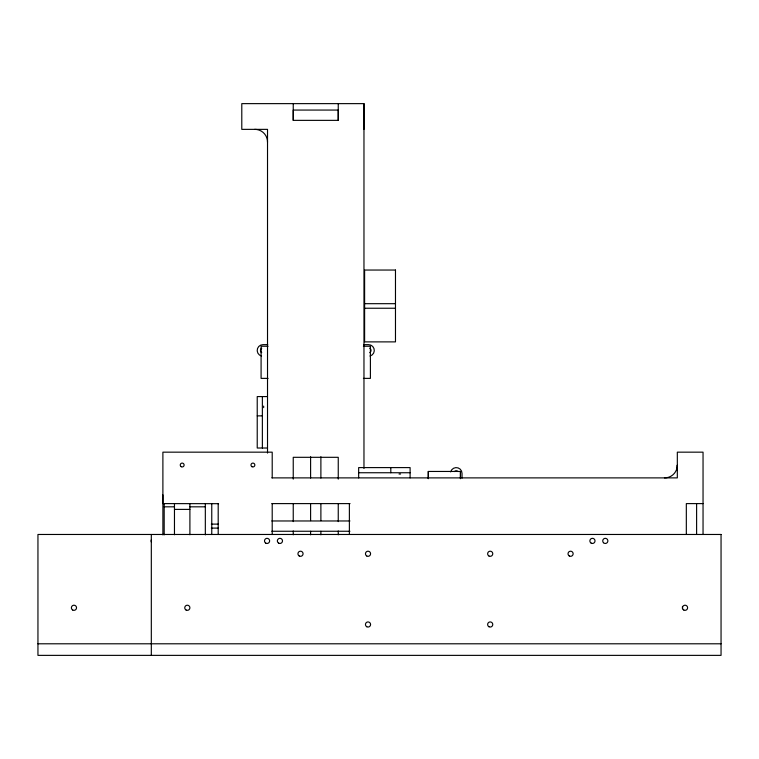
<?xml version="1.0" encoding="UTF-8"?>
<svg xmlns="http://www.w3.org/2000/svg" width="759" height="759" viewBox="0 0 759 759"><rect width="100%" height="100%" fill="white"/><g stroke="black" fill="none" stroke-linecap="round" stroke-linejoin="round"><path stroke-width="1.14" d="M162.891 494.859L162.891 503.606L218.573 503.682M338.248 103.632L338.248 120.358L293.24 120.358L293.24 103.632M363.969 129.362L363.969 103.632L241.789 103.632L241.789 129.362L267.519 129.362L267.519 453.076M428.294 478.445L428.294 471.453L460.447 471.453L460.447 478.711M460.447 478.445L460.447 471.453M677.322 469.698L677.322 465.02A12.647 12.647 0 0 1 664.467 477.885M364.614 303.685L395.477 303.685M364.614 308.239L395.477 308.239M267.728 344.643L263.012 344.643A5.787 5.787 0 0 0 261.513 356.028M363.76 344.643L368.476 344.643A5.787 5.787 0 0 1 369.975 356.028M268.079 346.237L261.087 346.237L261.087 378.38L268.079 378.38M363.409 346.237L370.401 346.237L370.401 378.38L363.409 378.38M267.519 396.577L257.225 396.577L257.225 448.019L267.519 448.019M257.225 415.866L262.367 415.866M358.656 472.743L410.107 472.743M399.044 474.024L400.581 474.024M271.874 477.885L677.322 477.885L677.322 452.165L703.043 452.165L703.043 534.469M271.874 503.606L350.051 503.606M703.043 503.606L686.326 503.606L686.326 534.402M164.181 506.822L174.466 506.822M189.902 506.822L205.328 506.822M174.466 509.393L189.902 509.393M271.845 520.968L349.937 520.968M211.315 524.118L218.469 524.118M211.315 528.103L218.469 528.103M271.845 531.253L349.937 531.253M37.95 643.793L721.05 643.793M696.61 503.606L696.61 534.402M682.464 606.45L682.464 608.784M462.032 478.104L462.032 473.388A5.787 5.787 0 0 0 450.656 471.889M428.294 471.453L428.294 478.711M410.107 477.885L410.107 467.601L358.656 467.601L358.656 477.885M390.809 467.601L390.809 472.743M363.969 103.632L363.969 468.474M349.377 503.606L349.377 534.402M338.248 120.358L338.248 110.064L293.24 110.064L293.24 120.358M338.248 479.138L338.248 457.307L293.24 457.307L293.24 479.138M338.248 504.014L338.248 521.613M338.248 530.968L338.248 534.81M320.886 456.738L320.886 478.037M320.886 504.071L320.886 520.636M320.886 531.281L320.886 534.829M310.602 456.738L310.602 478.037M310.602 504.071L310.602 520.636M310.602 531.281L310.602 534.829M293.24 504.014L293.24 521.613M293.24 530.968L293.24 534.81M272.206 477.885L272.206 452.165L162.891 452.165L162.891 534.886M272.206 503.606L272.206 534.402M263.658 406.093L263.658 407.64M262.367 396.577L262.367 448.019M218.194 503.606L218.194 534.402M211.761 503.682L211.761 534.554M205.328 503.606L205.328 534.886M189.902 503.606L189.902 534.763M174.466 503.606L174.466 534.763M164.181 503.606L164.181 534.886M151.316 534.469L151.316 655.368M454.432 471.567A2.571 2.571 0 0 1 458.066 471.567M254.654 129.362A12.647 12.647 0 0 1 267.519 142.218M369.756 348.21A2.571 2.571 0 0 1 369.756 352.66M261.732 352.66A2.571 2.571 0 0 1 261.732 348.21M151.468 542.192A2.571 2.571 0 0 1 151.468 539.621M395.477 270.043L364.614 270.043L364.614 341.882L395.477 341.882L395.477 270.043M721.05 534.469L37.95 534.469L37.95 655.368L721.05 655.368L721.05 534.469M251.95 466.7A1.926 1.926 0 0 0 254.844 465.02A1.926 1.926 0 0 0 251.95 463.351A1.926 1.926 0 0 0 251.95 466.7M181.221 466.7A1.926 1.926 0 0 0 184.114 465.02A1.926 1.926 0 0 0 181.221 463.351A1.926 1.926 0 0 0 181.221 466.7M278.638 543.131A2.571 2.571 0 0 0 282.5 540.901A2.571 2.571 0 0 0 278.638 538.672A2.571 2.571 0 0 0 278.638 543.131M683.755 610.008A2.571 2.571 0 0 0 687.616 607.779A2.571 2.571 0 0 0 683.755 605.549A2.571 2.571 0 0 0 683.755 610.008M366.739 626.725A2.571 2.571 0 0 0 370.591 624.496A2.571 2.571 0 0 0 366.739 622.266A2.571 2.571 0 0 0 366.739 626.725M488.91 626.725A2.571 2.571 0 0 0 492.771 624.496A2.571 2.571 0 0 0 488.91 622.266A2.571 2.571 0 0 0 488.91 626.725M569.297 555.986A2.571 2.571 0 0 0 573.149 553.766A2.571 2.571 0 0 0 569.297 551.537A2.571 2.571 0 0 0 569.297 555.986M299.217 555.986A2.571 2.571 0 0 0 303.078 553.766A2.571 2.571 0 0 0 299.217 551.537A2.571 2.571 0 0 0 299.217 555.986M603.481 542.723A2.571 2.571 0 0 0 607.788 541.565A2.571 2.571 0 0 0 604.638 538.416A2.571 2.571 0 0 0 603.481 542.723M591.157 543.131A2.571 2.571 0 0 0 595.018 540.901A2.571 2.571 0 0 0 591.157 538.672A2.571 2.571 0 0 0 591.157 543.131M265.783 543.131A2.571 2.571 0 0 0 269.635 540.901A2.571 2.571 0 0 0 265.783 538.672A2.571 2.571 0 0 0 265.783 543.131M186.04 610.008A2.571 2.571 0 0 0 189.902 607.779A2.571 2.571 0 0 0 186.04 605.549A2.571 2.571 0 0 0 186.04 610.008M366.739 555.986A2.571 2.571 0 0 0 370.591 553.766A2.571 2.571 0 0 0 366.739 551.537A2.571 2.571 0 0 0 366.739 555.986M488.91 555.986A2.571 2.571 0 0 0 492.771 553.766A2.571 2.571 0 0 0 488.91 551.537A2.571 2.571 0 0 0 488.91 555.986M72.674 610.008A2.571 2.571 0 0 0 76.536 607.779A2.571 2.571 0 0 0 72.674 605.549A2.571 2.571 0 0 0 72.674 610.008"/></g></svg>
